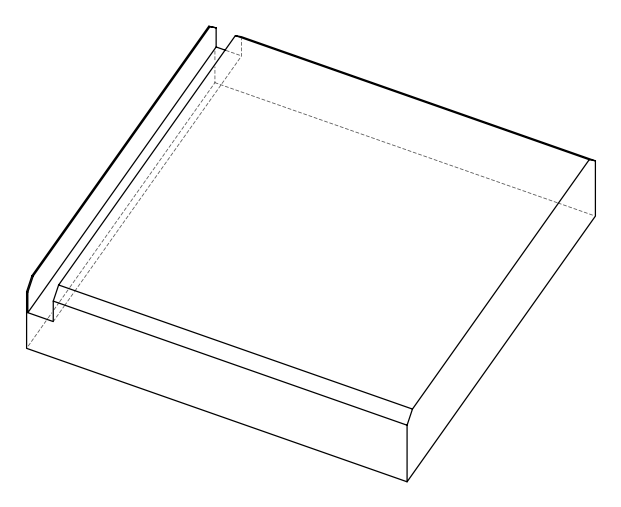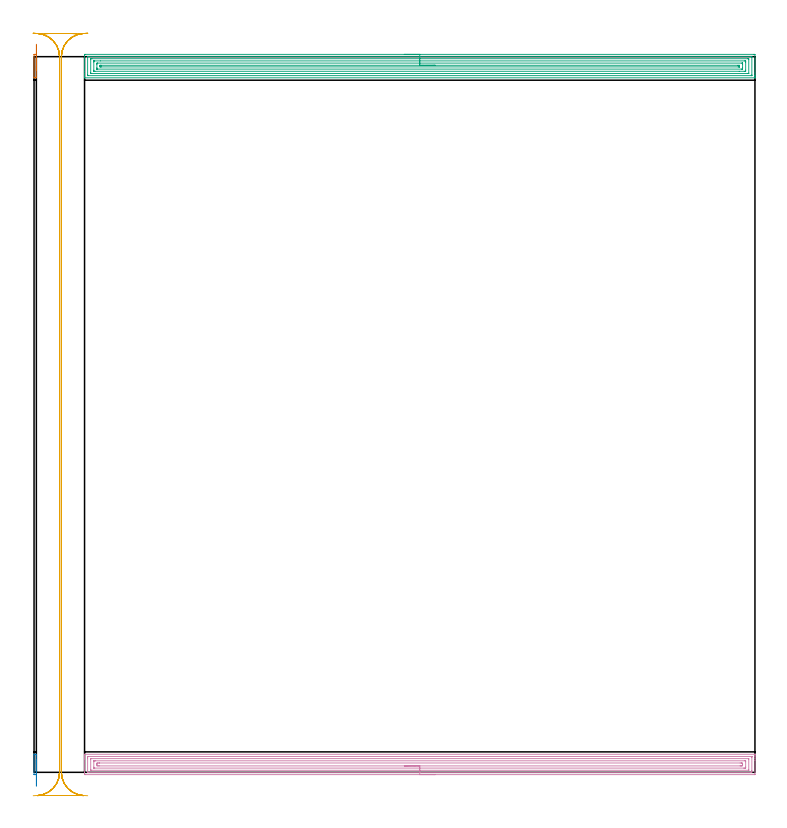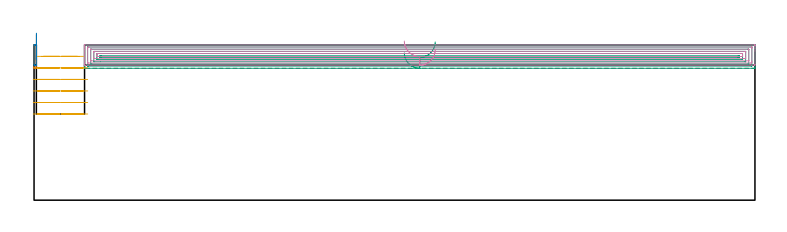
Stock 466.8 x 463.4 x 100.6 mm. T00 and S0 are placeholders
(PLAN: 5 operations, 1 tool changes, 52 min)
(1 AREA_MILL | FG_CHAMFER_SURFACE | UGT0205_001 | 0.31 min | 1011 mm3)
(2 AREA_MILL_1 | FG_CHAMFER_SURFACE_1 | UGT0205_001 | 0.29 min | 727 mm3)
(3 AREA_MILL_2 | FG_CHAMFER_SURFACE_2 | UGT0205_001 | 21.07 min | 50976 mm3)
(4 AREA_MILL_3 | FG_CHAMFER_SURFACE_3 | UGT0205_001 | 17.63 min | 38415 mm3)
(5 MILL_RECTANGULAR_SLOT | SLOT_RECTANGULAR | UGT0201_018 | Follow Part, ap 7.5, ae 75% | 12.74 min | 644853 mm3)
(TOOL UGT0205_001 | Chamfer Mill 20 x 3 x 45 deg. | D20 FL50 Z2)
(TOOL UGT0201_018 | End mill 30 mm | D30 FL50 Z4)
(OP 1 AREA_MILL)
G17 G21 G94 G90
T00 M6
G54
G17 G0 G90 X1.5 Y471.442 S1061 M3
G43 Z110.6 H0
Z93.
G94 G1 Y470.799 Z92.41 F250.
Y470.107 Z91.879
Y469.371 Z91.411
Y468.597 Z91.008
Y467.791 Z90.674
Y466.959 Z90.411
Y466.108 Z90.223
Y465.243 Z90.109
Y464.371 Z90.071
Y463.5 Z90.109
Y462.635 Z90.222
Y461.783 Z90.411
Y460.951 Z90.674
Y460.145 Z91.007
Y459.371 Z91.41
Y458.635 Z91.879
Y457.943 Z92.41
Y457.3 Z92.999
X1.499 Y450.069 Z100.228
X1.49 Y449.705 Z100.591
X1.186 Y449.7 Z100.6
X0.314
X0.01 Y449.705 Z100.591
X0. Y450.07 Z100.227
Y464.635 Z85.665
X0.01 Y464.893 Z85.406
X0.131 Y464.9 Z85.4
X0.314
X1.186
X1.37 Y464.897 Z85.402
X1.49 Y464.892 Z85.406
X1.5 Y464.634 Z85.665
Y457.3 Z92.999
Y456.711 Z93.642
Y456.18 Z94.335
Y455.711 Z95.07
Y455.308 Z95.844
Y454.974 Z96.65
Y454.712 Z97.482
Y454.523 Z98.334
Y454.409 Z99.199
Y454.371 Z100.07
Y454.409 Z100.942
Y454.523 Z101.807
Y454.711 Z102.658
Y454.974 Z103.49
Y455.308 Z104.296
Y455.71 Z105.07
Y456.179 Z105.806
Y456.71 Z106.498
Y457.3 Z107.141
G0 Z110.6
M5
M2
(OP 2 AREA_MILL_1)
G17 G21 G94 G90
T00 M6
G54
G17 G0 G90 X1.5 Y5.1 S1061 M3
G43 Z110.6 H0
Z108.141
G94 G1 Y5.69 Z107.498 F250.
Y6.221 Z106.806
Y6.689 Z106.07
Y7.092 Z105.297
Y7.426 Z104.491
Y7.688 Z103.659
Y7.877 Z102.807
Y7.991 Z101.942
Y8.029 Z101.07
Y7.991 Z100.199
Y7.877 Z99.334
Y7.688 Z98.482
Y7.426 Z97.65
Y7.092 Z96.844
Y6.689 Z96.07
Y6.22 Z95.335
Y5.689 Z94.642
Y5.1 Z93.999
X1.499 Y-1.31 Z87.589
X1.49 Y-1.492 Z87.406
X1.405 Y-1.5 Z87.4
X1.186
X0.318
X0.093 Y-1.496 Z87.403
X0.01 Y-1.493 Z87.407
X0. Y-1.309 Z87.591
X0.001 Y11.386 Z100.283
X0.01 Y11.694 Z100.592
X0.314 Y11.7 Z100.6
X1.186
X1.49 Y11.694 Z100.592
X1.5 Y11.385 Z100.282
Y5.1 Z93.999
Y4.457 Z93.41
Y3.765 Z92.879
Y3.029 Z92.41
Y2.255 Z92.007
Y1.449 Z91.673
Y0.617 Z91.411
Y-0.235 Z91.222
Y-1.1 Z91.109
Y-1.971 Z91.07
Y-2.843 Z91.109
Y-3.708 Z91.222
Y-4.559 Z91.411
Y-5.391 Z91.674
Y-6.197 Z92.007
Y-6.971 Z92.41
Y-7.707 Z92.879
Y-8.399 Z93.41
Y-9.042 Z94.
G0 Z110.6
M5
M2
(OP 3 AREA_MILL_2)
G17 G21 G94 G90
T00 M6
G54
G17 G0 G90 X239.75 Y464.9 S1061 M3
G43 Z110.6 H0
Z95.4
G94 G1 X239.788 Z94.528 F250.
X239.902 Z93.664
X240.091 Z92.812
X240.353 Z91.98
X240.687 Z91.174
X241.09 Z90.4
X241.559 Z89.664
X242.09 Z88.972
X242.679 Z88.329
X243.322 Z87.74
X244.014 Z87.208
X244.75 Z86.74
X245.524 Z86.337
X246.33 Z86.003
X247.162 Z85.741
X248.014 Z85.552
X248.878 Z85.438
X249.75 Z85.4
X466.169
X466.549 Y464.896 Z85.402
X466.79 Y464.892 Z85.406
X466.8 Y464.647 Z85.65
Y452.871 Z97.424
Y451.463 Z98.833
Y451.099 Z99.196
Y450.37 Z99.93
Y450.122 Z100.177
Y449.729 Z100.562
X466.791 Y449.703 Z100.588
X466.616 Y449.7 Z100.6
X32.884
X32.709 Y449.703 Z100.588
X32.7 Y449.729 Z100.562
Y450.122 Z100.177
Y450.37 Z99.93
Y451.099 Z99.196
Y452.349 Z97.948
Y453.757 Z96.539
Y464.126 Z86.171
X32.703 Y464.387 Z85.911
X32.709 Y464.892 Z85.406
X32.818 Y464.895 Z85.403
X33.331 Y464.9 Z85.4
X249.75
Y463.486 Z86.814
X464.396 Y463.485 Z86.815
X464.79 Y463.469 Z86.831
X464.795 Y463.35 Z86.95
X464.799 Y463.086 Z87.214
Y451.57 Z98.73
X464.79 Y451.154 Z99.146
X464.783 Y451.12 Z99.18
X464.764 Y451.118 Z99.182
X464.71 Y451.115 Z99.185
X464.6 Y451.114 Z99.186
X464.38
X34.9
X34.79 Y451.115 Z99.185
X34.736 Y451.118 Z99.182
X34.717 Y451.12 Z99.18
X34.71 Y451.154 Z99.146
X34.701 Y451.57 Z98.73
Y463.03 Z87.27
X34.71 Y463.446 Z86.854
X34.717 Y463.48 Z86.82
X34.736 Y463.482 Z86.818
X34.79 Y463.485 Z86.815
X34.9 Y463.486 Z86.814
X35.12
X249.75
Y462.072 Z88.228
X462.246
X462.592 Y462.071 Z88.229
X462.707 Y462.068 Z88.232
X462.789 Y462.065 Z88.235
X462.795 Y461.936 Z88.364
X462.799 Y461.729 Z88.571
Y452.665 Z97.635
X462.796 Y452.596 Z97.704
X462.79 Y452.545 Z97.755
X462.762 Y452.535 Z97.765
X462.592 Y452.532 Z97.768
X462.042 Y452.529 Z97.771
X37.254
X36.908 Y452.53 Z97.77
X36.793 Y452.532 Z97.768
X36.711 Y452.535 Z97.765
X36.706 Y452.664 Z97.636
X36.701 Y452.871 Z97.429
Y461.935 Z88.365
X36.704 Y462.004 Z88.296
X36.71 Y462.055 Z88.245
X36.738 Y462.065 Z88.235
X36.908 Y462.068 Z88.232
X37.458 Y462.071 Z88.229
X249.75 Y462.072 Z88.228
Y460.657 Z89.643
X460.097
X460.68 Y460.656 Z89.644
X460.74 Y460.654 Z89.646
X460.779 Y460.651 Z89.649
X460.79 Y460.643 Z89.657
X460.793 Y460.619 Z89.681
X460.798 Y460.4 Z89.9
X460.8 Y459.961 Z90.339
Y454.646 Z95.654
X460.797 Y454.201 Z96.099
X460.793 Y453.981 Z96.319
X460.79 Y453.957 Z96.343
X460.775 Y453.95 Z96.35
X460.716 Y453.946 Z96.354
X460.614 Y453.944 Z96.356
X459.909 Y453.943 Z96.357
X456.624
X39.403
X38.821 Y453.944 Z96.356
X38.76 Y453.946 Z96.354
X38.721 Y453.949 Z96.351
X38.71 Y453.957 Z96.343
X38.707 Y453.981 Z96.319
X38.702 Y454.2 Z96.1
X38.7 Y454.639 Z95.661
Y459.955 Z90.345
X38.703 Y460.399 Z89.901
X38.707 Y460.619 Z89.681
X38.71 Y460.643 Z89.657
X38.725 Y460.651 Z89.649
X38.784 Y460.654 Z89.646
X38.886 Y460.656 Z89.644
X43.06 Y460.657 Z89.643
X249.75
Y459.243 Z91.057
X458.293
X458.639 Y459.242 Z91.058
X458.738 Y459.24 Z91.06
X458.791 Y459.236 Z91.064
X458.794 Y459.226 Z91.074
X458.798 Y459.168 Z91.132
X458.8 Y459.072 Z91.228
Y458.398 Z91.902
Y456.414 Z93.886
X458.799 Y455.741 Z94.559
X458.795 Y455.528 Z94.772
X458.79 Y455.367 Z94.933
X458.466 Y455.36 Z94.94
X458.293 Y455.357 Z94.943
X41.207
X40.861 Y455.358 Z94.942
X40.762 Y455.36 Z94.94
X40.709 Y455.364 Z94.936
X40.706 Y455.374 Z94.926
X40.702 Y455.432 Z94.868
X40.7 Y455.528 Z94.772
Y456.202 Z94.098
Y458.186 Z92.114
X40.701 Y458.859 Z91.441
X40.704 Y459.072 Z91.228
X40.71 Y459.233 Z91.067
X41.034 Y459.24 Z91.06
X41.207 Y459.243 Z91.057
X249.75
Y457.829 Z92.471
X455.798 Y457.828 Z92.472
X456.332 Y457.825 Z92.475
X456.699 Y457.822 Z92.478
X456.79 Y457.815 Z92.485
X456.796 Y457.726 Z92.574
X456.797 Y457.3 Z93.
X456.795 Y456.841 Z93.459
X456.789 Y456.778 Z93.522
X456.732 Y456.776 Z93.524
X456.599 Y456.773 Z93.527
X456.332 Y456.772 Z93.528
X455.971 Y456.771 Z93.529
X43.702 Y456.772 Z93.528
X43.168 Y456.775 Z93.525
X42.801 Y456.778 Z93.522
X42.71 Y456.785 Z93.515
X42.704 Y456.874 Z93.426
X42.703 Y457.3 Z93.
X42.705 Y457.759 Z92.541
X42.711 Y457.822 Z92.478
X42.768 Y457.824 Z92.476
X42.902 Y457.827 Z92.473
X43.168 Y457.828 Z92.472
X43.529 Y457.829 Z92.471
X249.75
X250.622 Z92.509
X251.487 Z92.623
X252.338 Z92.812
X253.17 Z93.074
X253.976 Z93.408
X254.75 Z93.811
X255.486 Z94.28
X256.178 Z94.811
X256.821 Z95.4
X257.41 Z96.043
X257.942 Z96.735
X258.41 Z97.471
X258.813 Z98.245
X259.147 Z99.051
X259.409 Z99.883
X259.598 Z100.735
X259.712 Z101.6
X259.75 Z102.471
G0 Z110.6
M5
M2
(OP 4 AREA_MILL_3)
G17 G21 G94 G90
T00 M6
G54
G17 G0 G90 X259.75 Y-1.5 S1061 M3
G43 Z110.6 H0
Z97.4
G94 G1 X259.712 Z96.528 F250.
X259.598 Z95.664
X259.409 Z94.812
X259.147 Z93.98
X258.813 Z93.174
X258.41 Z92.4
X257.942 Z91.664
X257.41 Z90.972
X256.821 Z90.329
X256.178 Z89.74
X255.486 Z89.208
X254.75 Z88.74
X253.976 Z88.337
X253.17 Z88.003
X252.338 Z87.741
X251.487 Z87.552
X250.622 Z87.438
X249.75 Z87.4
X33.331
X32.891 Y-1.496 Z87.402
X32.71 Y-1.492 Z87.406
X32.705 Y-1.063 Z87.835
X32.7 Y-0.442 Z88.456
Y8.622 Z97.516
Y10.02 Z98.916
Y10.383 Z99.277
Y11.107 Z100.007
Y11.34 Z100.24
X32.702 Y11.701 Z100.592
X32.703 Y11.702
X32.884 Y11.7 Z100.6
X466.616
X466.797 Y11.702 Z100.592
X466.798 Y11.701
X466.8 Y11.34 Z100.24
Y11.107 Z100.007
Y10.383 Z99.277
Y9.14 Z98.037
Y7.741 Z96.637
Y-1.063 Z87.835
X466.798 Y-1.324 Z87.574
X466.79 Y-1.492 Z87.406
X466.62 Y-1.499 Z87.399
X249.75 Y-1.5 Z87.4
Y-0.086 Z88.814
X35.021 Y-0.085 Z88.815
X34.745 Y-0.08 Z88.82
X34.717 Y-0.079 Z88.821
X34.71 Y-0.063 Z88.837
X34.704 Y-0.027 Z88.873
X34.702 Y0.008 Z88.908
X34.7 Y0.231 Z89.131
Y0.698 Z89.598
Y9.035 Z97.935
X34.703 Y9.502 Z98.402
X34.709 Y9.906 Z98.806
X34.731 Y10.279 Z99.179
X35.12 Y10.284 Z99.184
X35.219 Y10.285 Z99.185
X464.479
X464.755 Y10.28 Z99.18
X464.783 Y10.279 Z99.179
X464.79 Y10.263 Z99.163
X464.796 Y10.227 Z99.127
X464.798 Y10.192 Z99.092
X464.8 Y9.969 Z98.869
Y9.502 Z98.402
Y1.165 Z90.065
X464.797 Y0.698 Z89.598
X464.791 Y0.294 Z89.194
X464.769 Y-0.079 Z88.821
X464.38 Y-0.084 Z88.816
X464.281 Y-0.085 Z88.815
X249.75 Y-0.086 Z88.814
Y1.328 Z90.228
X36.908 Y1.329 Z90.229
X36.824 Y1.33 Z90.23
X36.757 Y1.333 Z90.233
X36.72 Y1.335 Z90.235
X36.71 Y1.374 Z90.274
X36.705 Y1.578 Z90.478
X36.701 Y1.782 Z90.682
Y8.622 Z97.522
X36.702 Y8.825 Z97.725
X36.707 Y8.855 Z97.755
X36.711 Y8.865 Z97.765
X36.72 Y8.867 Z97.767
X36.782 Y8.87 Z97.77
X36.908 Y8.871 Z97.771
X462.592
X462.676 Y8.87 Z97.77
X462.743 Y8.867 Z97.767
X462.78 Y8.865 Z97.765
X462.79 Y8.826 Z97.726
X462.795 Y8.622 Z97.522
X462.799 Y8.418 Z97.318
Y1.578 Z90.478
X462.798 Y1.375 Z90.275
X462.793 Y1.345 Z90.245
X462.789 Y1.335 Z90.235
X462.78 Y1.333 Z90.233
X462.718 Y1.33 Z90.23
X462.592 Y1.329 Z90.229
X249.75 Y1.328 Z90.228
Y2.743 Z91.643
X39.302
X38.846 Y2.745 Z91.645
X38.752 Y2.747 Z91.647
X38.715 Y2.749 Z91.649
X38.71 Y2.792 Z91.692
X38.706 Y2.9 Z91.8
X38.7 Y3.336 Z92.236
Y6.858 Z95.758
X38.707 Y7.299 Z96.199
X38.71 Y7.408 Z96.308
X38.719 Y7.451 Z96.351
X38.784 Y7.452 Z96.352
X38.987 Y7.455 Z96.355
X39.591 Y7.457 Z96.357
X39.88
X460.198
X460.654 Y7.455 Z96.355
X460.748 Y7.453 Z96.353
X460.785 Y7.451 Z96.351
X460.79 Y7.408 Z96.308
X460.794 Y7.3 Z96.2
X460.8 Y6.864 Z95.764
Y3.342 Z92.242
X460.793 Y2.901 Z91.801
X460.79 Y2.791 Z91.691
X460.781 Y2.749 Z91.649
X460.716 Y2.748 Z91.648
X460.513 Y2.745 Z91.645
X459.909 Y2.743 Z91.643
X459.62
X249.75
Y4.157 Z93.057
X42.274
X41.44 Y4.16 Z93.06
X41.38 Y4.163 Z93.063
X40.71 Y4.22 Z93.12
X40.701 Y4.887 Z93.787
Y5.1 Z94.
X40.704 Y5.765 Z94.665
X40.71 Y5.98 Z94.88
X41.322 Y6.037 Z94.937
X41.38 Y6.039 Z94.939
X42.211 Y6.043 Z94.943
X42.274
X457.226
X458.06 Y6.04 Z94.94
X458.12 Y6.036 Z94.936
X458.79 Y5.98 Z94.88
X458.799 Y5.313 Z94.213
Y5.1 Z94.
X458.796 Y4.435 Z93.335
X458.79 Y4.22 Z93.12
X458.178 Y4.163 Z93.063
X458.12 Y4.161 Z93.061
X457.289 Y4.157 Z93.057
X457.226
X249.75
X248.878 Z93.095
X248.014 Z93.209
X247.162 Z93.398
X246.33 Z93.66
X245.524 Z93.994
X244.75 Z94.397
X244.014 Z94.865
X243.322 Z95.396
X242.679 Z95.986
X242.09 Z96.629
X241.559 Z97.321
X241.09 Z98.057
X240.687 Z98.831
X240.353 Z99.637
X240.091 Z100.469
X239.902 Z101.32
X239.788 Z102.185
X239.75 Z103.057
G0 Z110.6
M5
M2
(OP 5 MILL_RECTANGULAR_SLOT)
G17 G21 G94 G90
T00 M6
G54
G17 G0 G90 X31.993 Y-15.281 S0 M3
G43 Z110.6 H0
Z93.133
G94 G1 X29.082 Y-14.557 F250.
G2 X17.7 Y0. R15. F500.
G1 Y463.4
G2 X28.084 Y477.672 R15.
G1 X28.093 Y477.701
G3 X23.566 Y478.4 R15.
G1 X10.632
G3 X6.106 Y477.701 R15.
G1 X6.115 Y477.672
G2 X16.5 Y463.4 R15.
G1 Y0.
G2 X5.118 Y-14.557 R15.
G1 X2.206 Y-15.281 F250.
G0 X34.746 Y-15.16 Z85.667
G1 X31.752 Y-14.97
G2 X17.7 Y0. R15. F500.
G1 Y463.4
G2 X31.752 Y478.37 R15.
G1 Y478.4
X2.448
Y478.37
G2 X16.5 Y463.4 R15.
G1 Y0.
G2 X2.448 Y-14.97 R15.
G1 X-0.546 Y-15.16 F250.
G0 Z110.6
Y478.56
Z78.2
G1 X2.448 Y478.37
G2 X16.5 Y463.4 R15. F500.
G1 Y0.
G2 X2.448 Y-14.97 R15.
G1 Y-15.
X31.752
Y-14.97
G2 X17.7 Y0. R15.
G1 Y463.4
G2 X31.752 Y478.37 R15.
G1 X34.746 Y478.56 F250.
G0 X-0.546 Z70.733
G1 X2.448 Y478.37
G2 X16.5 Y463.4 R15. F500.
G1 Y0.
G2 X2.448 Y-14.97 R15.
G1 Y-15.
X31.752
Y-14.97
G2 X17.7 Y0. R15.
G1 Y463.4
G2 X31.752 Y478.37 R15.
G1 X34.746 Y478.56 F250.
G0 X-0.546 Z63.267
G1 X2.448 Y478.37
G2 X16.5 Y463.4 R15. F500.
G1 Y0.
G2 X2.448 Y-14.97 R15.
G1 Y-15.
X31.752
Y-14.97
G2 X17.7 Y0. R15.
G1 Y463.4
G2 X31.752 Y478.37 R15.
G1 X34.746 Y478.56 F250.
G0 X-0.546 Z55.8
G1 X2.448 Y478.37
G2 X16.5 Y463.4 R15. F500.
G1 Y0.
G2 X2.448 Y-14.97 R15.
G1 Y-15.
X31.752
Y-14.97
G2 X17.7 Y0. R15.
G1 Y463.4
G2 X31.752 Y478.37 R15.
G1 X34.746 Y478.56 F250.
G0 Z110.6
M5
M2
